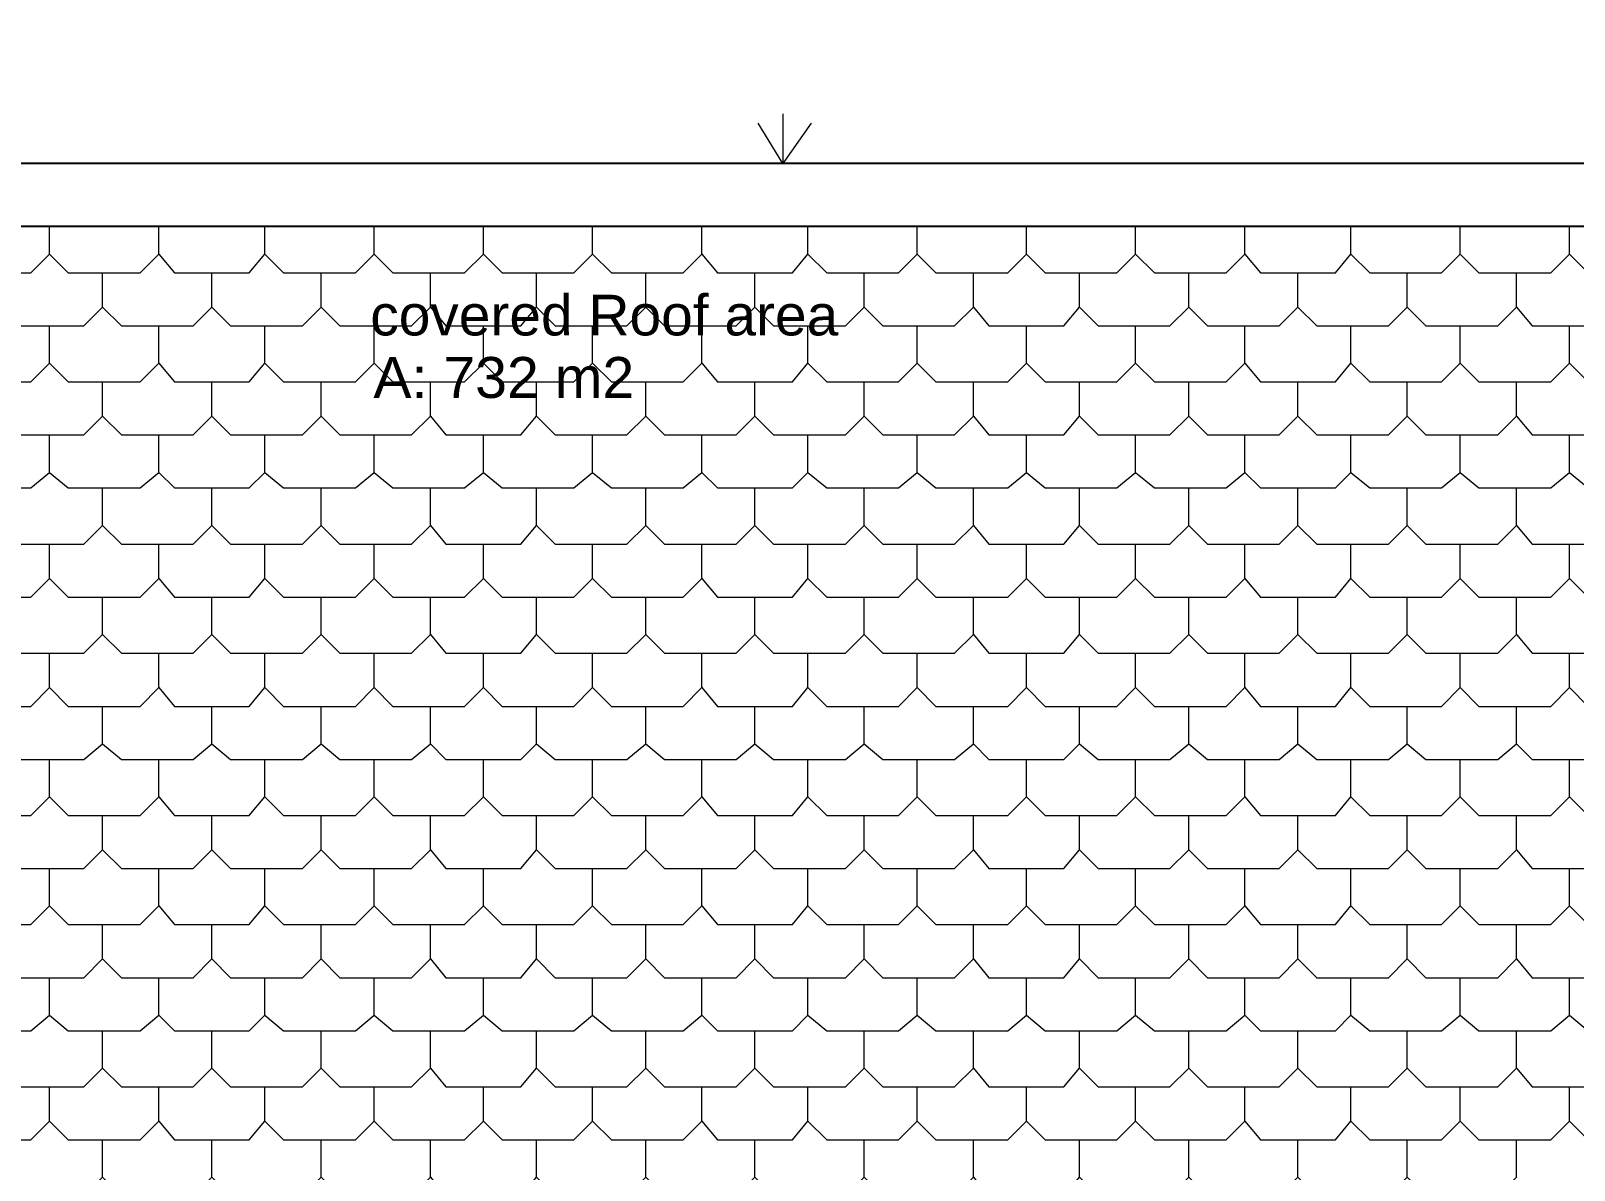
# Model space of a CAD drawing. Header units: millimetres. Extents: x -59 to 47, y 152 to 919.
# Drawn here: x -24.11 to -17.77, y 603.29 to 607.98 of the extents above; entities that cross this region are included whole.
import ezdxf

# ---------------------------------------------------------------- set-up
doc = ezdxf.new("R2010")
doc.units = ezdxf.units.MM
for name, color, linetype in [('PDF_014408$A$walls.inside_Pen_No__4', 7, 'Continuous'), ('PDF_014408$BL-ROOF', 7, 'Continuous'), ('PDF_014408$WA-EXT', 7, 'Continuous'), ('PDF_Text', 7, 'Continuous')]:
    doc.layers.add(name, color=color, linetype=linetype)
doc.styles.add('PDF Arial-BoldMT', font='arial.ttf')

msp = doc.modelspace()

# ---------------------------------------------------------------- linework, layer by layer
at = {"layer": 'PDF_014408$A$walls.inside_Pen_No__4', "lineweight": 25}
msp.add_lwpolyline([(-9.7532, 607.4308), (-32.2818, 607.4308)], dxfattribs=at)
at = {"layer": 'PDF_014408$BL-ROOF', "lineweight": 9}
msp.add_lwpolyline([(-5.2911, 598.7245), (-5.2911, 607.2), (-9.4968, 607.2), (-9.4968, 607.1743), (-32.5383, 607.1743), (-32.5383, 608.1873), (-40.2316, 608.1873), (-49.6944, 598.7245)], close=True, dxfattribs=at)
for points in [[(-21.0239, 607.6359), (-21.0239, 607.4308), (-21.1265, 607.5975)], [(-20.9085, 607.5975), (-21.0239, 607.4308)], [(-24.4859, 607.0589), (-24.409, 606.982), (-24.1141, 606.982), (-24.0371, 607.0589), (-24.0371, 607.1743)], [(-24.0371, 607.0589), (-23.9602, 606.982), (-23.6653, 606.982), (-23.5884, 607.0589), (-23.5884, 607.1743)], [(-23.5884, 607.0589), (-23.5243, 606.982), (-23.2165, 606.982), (-23.1524, 607.0589), (-23.1524, 607.1743)], [(-23.1524, 607.0589), (-23.0755, 606.982), (-22.7806, 606.982), (-22.7036, 607.0589), (-22.7036, 607.1743)], [(-22.7036, 607.0589), (-22.6267, 606.982), (-22.3318, 606.982), (-22.2549, 607.0589), (-22.2549, 607.1743)], [(-22.2549, 607.0589), (-22.1779, 606.982), (-21.883, 606.982), (-21.8061, 607.0589), (-21.8061, 607.1743)], [(-21.8061, 607.0589), (-21.7291, 606.982), (-21.4342, 606.982), (-21.3573, 607.0589), (-21.3573, 607.1743)], [(-21.3573, 607.0589), (-21.2932, 606.982), (-20.9855, 606.982), (-20.9213, 607.0589), (-20.9213, 607.1743)], [(-20.9213, 607.0589), (-20.8444, 606.982), (-20.5495, 606.982), (-20.4726, 607.0589), (-20.4726, 607.1743)], [(-20.4726, 607.0589), (-20.3956, 606.982), (-20.1007, 606.982), (-20.0238, 607.0589), (-20.0238, 607.1743)], [(-20.0238, 607.0589), (-19.9469, 606.982), (-19.6519, 606.982), (-19.575, 607.0589), (-19.575, 607.1743)], [(-19.575, 607.0589), (-19.4981, 606.982), (-19.2032, 606.982), (-19.1262, 607.0589), (-19.1262, 607.1743)], [(-19.1262, 607.0589), (-19.0621, 606.982), (-18.7544, 606.982), (-18.6903, 607.0589), (-18.6903, 607.1743)], [(-18.6903, 607.0589), (-18.6133, 606.982), (-18.3184, 606.982), (-18.2415, 607.0589), (-18.2415, 607.1743)], [(-18.2415, 607.0589), (-18.1646, 606.982), (-17.8697, 606.982), (-17.7927, 607.0589), (-17.7927, 607.1743)], [(-17.7927, 607.0589), (-17.7158, 606.982), (-17.4209, 606.982), (-17.3439, 607.0589), (-17.3439, 607.1743)], [(-24.2679, 606.841), (-24.191, 606.764), (-23.8961, 606.764), (-23.8192, 606.841), (-23.8192, 606.982)], [(-23.8192, 606.841), (-23.7422, 606.764), (-23.4473, 606.764), (-23.3704, 606.841), (-23.3704, 606.982)], [(-23.3704, 606.841), (-23.2935, 606.764), (-22.9985, 606.764), (-22.9216, 606.841), (-22.9216, 606.982)], [(-22.9216, 606.841), (-22.8447, 606.764), (-22.5498, 606.764), (-22.4728, 606.841), (-22.4728, 606.982)], [(-22.4728, 606.841), (-22.4087, 606.764), (-22.101, 606.764), (-22.0369, 606.841), (-22.0369, 606.982)], [(-22.0369, 606.841), (-21.9599, 606.764), (-21.665, 606.764), (-21.5881, 606.841), (-21.5881, 606.982)], [(-21.5881, 606.841), (-21.5112, 606.764), (-21.2163, 606.764), (-21.1393, 606.841), (-21.1393, 606.982)], [(-21.1393, 606.841), (-21.0624, 606.764), (-20.7675, 606.764), (-20.6905, 606.841), (-20.6905, 606.982)], [(-20.6905, 606.841), (-20.6136, 606.764), (-20.3187, 606.764), (-20.2418, 606.841), (-20.2418, 606.982)], [(-20.2418, 606.841), (-20.1777, 606.764), (-19.8699, 606.764), (-19.8058, 606.841), (-19.8058, 606.982)], [(-19.8058, 606.841), (-19.7289, 606.764), (-19.434, 606.764), (-19.357, 606.841), (-19.357, 606.982)], [(-19.357, 606.841), (-19.2801, 606.764), (-18.9852, 606.764), (-18.9083, 606.841), (-18.9083, 606.982)], [(-18.9083, 606.841), (-18.8313, 606.764), (-18.5364, 606.764), (-18.4595, 606.841), (-18.4595, 606.982)], [(-18.4595, 606.841), (-18.3825, 606.764), (-18.0876, 606.764), (-18.0107, 606.841), (-18.0107, 606.982)], [(-18.0107, 606.841), (-17.9466, 606.764), (-17.6389, 606.764), (-17.5747, 606.841), (-17.5747, 606.982)], [(-24.4859, 606.6102), (-24.409, 606.5332), (-24.1141, 606.5332), (-24.0371, 606.6102), (-24.0371, 606.764)], [(-24.0371, 606.6102), (-23.9602, 606.5332), (-23.6653, 606.5332), (-23.5884, 606.6102), (-23.5884, 606.764)], [(-23.5884, 606.6102), (-23.5243, 606.5332), (-23.2165, 606.5332), (-23.1524, 606.6102), (-23.1524, 606.764)], [(-23.1524, 606.6102), (-23.0755, 606.5332), (-22.7806, 606.5332), (-22.7036, 606.6102), (-22.7036, 606.764)], [(-22.7036, 606.6102), (-22.6267, 606.5332), (-22.3318, 606.5332), (-22.2549, 606.6102), (-22.2549, 606.764)], [(-22.2549, 606.6102), (-22.1779, 606.5332), (-21.883, 606.5332), (-21.8061, 606.6102), (-21.8061, 606.764)], [(-21.8061, 606.6102), (-21.7291, 606.5332), (-21.4342, 606.5332), (-21.3573, 606.6102), (-21.3573, 606.764)], [(-21.3573, 606.6102), (-21.2932, 606.5332), (-20.9855, 606.5332), (-20.9213, 606.6102), (-20.9213, 606.764)], [(-20.9213, 606.6102), (-20.8444, 606.5332), (-20.5495, 606.5332), (-20.4726, 606.6102), (-20.4726, 606.764)], [(-20.4726, 606.6102), (-20.3956, 606.5332), (-20.1007, 606.5332), (-20.0238, 606.6102), (-20.0238, 606.764)], [(-20.0238, 606.6102), (-19.9469, 606.5332), (-19.6519, 606.5332), (-19.575, 606.6102), (-19.575, 606.764)], [(-19.575, 606.6102), (-19.4981, 606.5332), (-19.2032, 606.5332), (-19.1262, 606.6102), (-19.1262, 606.764)], [(-19.1262, 606.6102), (-19.0621, 606.5332), (-18.7544, 606.5332), (-18.6903, 606.6102), (-18.6903, 606.764)], [(-18.6903, 606.6102), (-18.6133, 606.5332), (-18.3184, 606.5332), (-18.2415, 606.6102), (-18.2415, 606.764)], [(-18.2415, 606.6102), (-18.1646, 606.5332), (-17.8697, 606.5332), (-17.7927, 606.6102), (-17.7927, 606.764)], [(-17.7927, 606.6102), (-17.7158, 606.5332), (-17.4209, 606.5332), (-17.3439, 606.6102), (-17.3439, 606.764)], [(-24.2679, 606.3922), (-24.191, 606.3152), (-23.8961, 606.3152), (-23.8192, 606.3922), (-23.8192, 606.5332)], [(-23.8192, 606.3922), (-23.7422, 606.3152), (-23.4473, 606.3152), (-23.3704, 606.3922), (-23.3704, 606.5332)], [(-23.3704, 606.3922), (-23.2935, 606.3152), (-22.9985, 606.3152), (-22.9216, 606.3922), (-22.9216, 606.5332)], [(-22.9216, 606.3922), (-22.8447, 606.3152), (-22.5498, 606.3152), (-22.4728, 606.3922), (-22.4728, 606.5332)], [(-22.4728, 606.3922), (-22.4087, 606.3152), (-22.101, 606.3152), (-22.0369, 606.3922), (-22.0369, 606.5332)], [(-22.0369, 606.3922), (-21.9599, 606.3152), (-21.665, 606.3152), (-21.5881, 606.3922), (-21.5881, 606.5332)], [(-21.5881, 606.3922), (-21.5112, 606.3152), (-21.2163, 606.3152), (-21.1393, 606.3922), (-21.1393, 606.5332)], [(-21.1393, 606.3922), (-21.0624, 606.3152), (-20.7675, 606.3152), (-20.6905, 606.3922), (-20.6905, 606.5332)], [(-20.6905, 606.3922), (-20.6136, 606.3152), (-20.3187, 606.3152), (-20.2418, 606.3922), (-20.2418, 606.5332)], [(-20.2418, 606.3922), (-20.1777, 606.3152), (-19.8699, 606.3152), (-19.8058, 606.3922), (-19.8058, 606.5332)], [(-19.8058, 606.3922), (-19.7289, 606.3152), (-19.434, 606.3152), (-19.357, 606.3922), (-19.357, 606.5332)], [(-19.357, 606.3922), (-19.2801, 606.3152), (-18.9852, 606.3152), (-18.9083, 606.3922), (-18.9083, 606.5332)], [(-18.9083, 606.3922), (-18.8313, 606.3152), (-18.5364, 606.3152), (-18.4595, 606.3922), (-18.4595, 606.5332)], [(-18.4595, 606.3922), (-18.3825, 606.3152), (-18.0876, 606.3152), (-18.0107, 606.3922), (-18.0107, 606.5332)], [(-18.0107, 606.3922), (-17.9466, 606.3152), (-17.6389, 606.3152), (-17.5747, 606.3922), (-17.5747, 606.5332)], [(-24.4859, 606.1614), (-24.409, 606.0973), (-24.1141, 606.0973), (-24.0371, 606.1614), (-24.0371, 606.3152)], [(-24.0371, 606.1614), (-23.9602, 606.0973), (-23.6653, 606.0973), (-23.5884, 606.1614), (-23.5884, 606.3152)], [(-23.5884, 606.1614), (-23.5243, 606.0973), (-23.2165, 606.0973), (-23.1524, 606.1614), (-23.1524, 606.3152)], [(-23.1524, 606.1614), (-23.0755, 606.0973), (-22.7806, 606.0973), (-22.7036, 606.1614), (-22.7036, 606.3152)], [(-22.7036, 606.1614), (-22.6267, 606.0973), (-22.3318, 606.0973), (-22.2549, 606.1614), (-22.2549, 606.3152)], [(-22.2549, 606.1614), (-22.1779, 606.0973), (-21.883, 606.0973), (-21.8061, 606.1614), (-21.8061, 606.3152)], [(-21.8061, 606.1614), (-21.7291, 606.0973), (-21.4342, 606.0973), (-21.3573, 606.1614), (-21.3573, 606.3152)], [(-21.3573, 606.1614), (-21.2932, 606.0973), (-20.9855, 606.0973), (-20.9213, 606.1614), (-20.9213, 606.3152)], [(-20.9213, 606.1614), (-20.8444, 606.0973), (-20.5495, 606.0973), (-20.4726, 606.1614), (-20.4726, 606.3152)], [(-20.4726, 606.1614), (-20.3956, 606.0973), (-20.1007, 606.0973), (-20.0238, 606.1614), (-20.0238, 606.3152)], [(-20.0238, 606.1614), (-19.9469, 606.0973), (-19.6519, 606.0973), (-19.575, 606.1614), (-19.575, 606.3152)], [(-19.575, 606.1614), (-19.4981, 606.0973), (-19.2032, 606.0973), (-19.1262, 606.1614), (-19.1262, 606.3152)], [(-19.1262, 606.1614), (-19.0621, 606.0973), (-18.7544, 606.0973), (-18.6903, 606.1614), (-18.6903, 606.3152)], [(-18.6903, 606.1614), (-18.6133, 606.0973), (-18.3184, 606.0973), (-18.2415, 606.1614), (-18.2415, 606.3152)], [(-18.2415, 606.1614), (-18.1646, 606.0973), (-17.8697, 606.0973), (-17.7927, 606.1614), (-17.7927, 606.3152)], [(-17.7927, 606.1614), (-17.7158, 606.0973), (-17.4209, 606.0973), (-17.3439, 606.1614), (-17.3439, 606.3152)], [(-24.2679, 605.9434), (-24.191, 605.8665), (-23.8961, 605.8665), (-23.8192, 605.9434), (-23.8192, 606.0973)], [(-23.8192, 605.9434), (-23.7422, 605.8665), (-23.4473, 605.8665), (-23.3704, 605.9434), (-23.3704, 606.0973)], [(-23.3704, 605.9434), (-23.2935, 605.8665), (-22.9985, 605.8665), (-22.9216, 605.9434), (-22.9216, 606.0973)], [(-22.9216, 605.9434), (-22.8447, 605.8665), (-22.5498, 605.8665), (-22.4728, 605.9434), (-22.4728, 606.0973)], [(-22.4728, 605.9434), (-22.4087, 605.8665), (-22.101, 605.8665), (-22.0369, 605.9434), (-22.0369, 606.0973)], [(-22.0369, 605.9434), (-21.9599, 605.8665), (-21.665, 605.8665), (-21.5881, 605.9434), (-21.5881, 606.0973)], [(-21.5881, 605.9434), (-21.5112, 605.8665), (-21.2163, 605.8665), (-21.1393, 605.9434), (-21.1393, 606.0973)], [(-21.1393, 605.9434), (-21.0624, 605.8665), (-20.7675, 605.8665), (-20.6905, 605.9434), (-20.6905, 606.0973)], [(-20.6905, 605.9434), (-20.6136, 605.8665), (-20.3187, 605.8665), (-20.2418, 605.9434), (-20.2418, 606.0973)], [(-20.2418, 605.9434), (-20.1777, 605.8665), (-19.8699, 605.8665), (-19.8058, 605.9434), (-19.8058, 606.0973)], [(-19.8058, 605.9434), (-19.7289, 605.8665), (-19.434, 605.8665), (-19.357, 605.9434), (-19.357, 606.0973)], [(-19.357, 605.9434), (-19.2801, 605.8665), (-18.9852, 605.8665), (-18.9083, 605.9434), (-18.9083, 606.0973)], [(-18.9083, 605.9434), (-18.8313, 605.8665), (-18.5364, 605.8665), (-18.4595, 605.9434), (-18.4595, 606.0973)], [(-18.4595, 605.9434), (-18.3825, 605.8665), (-18.0876, 605.8665), (-18.0107, 605.9434), (-18.0107, 606.0973)], [(-18.0107, 605.9434), (-17.9466, 605.8665), (-17.6389, 605.8665), (-17.5747, 605.9434), (-17.5747, 606.0973)], [(-24.4859, 605.7254), (-24.409, 605.6485), (-24.1141, 605.6485), (-24.0371, 605.7254), (-24.0371, 605.8665)], [(-24.0371, 605.7254), (-23.9602, 605.6485), (-23.6653, 605.6485), (-23.5884, 605.7254), (-23.5884, 605.8665)], [(-23.5884, 605.7254), (-23.5243, 605.6485), (-23.2165, 605.6485), (-23.1524, 605.7254), (-23.1524, 605.8665)], [(-23.1524, 605.7254), (-23.0755, 605.6485), (-22.7806, 605.6485), (-22.7036, 605.7254), (-22.7036, 605.8665)], [(-22.7036, 605.7254), (-22.6267, 605.6485), (-22.3318, 605.6485), (-22.2549, 605.7254), (-22.2549, 605.8665)], [(-22.2549, 605.7254), (-22.1779, 605.6485), (-21.883, 605.6485), (-21.8061, 605.7254), (-21.8061, 605.8665)], [(-21.8061, 605.7254), (-21.7291, 605.6485), (-21.4342, 605.6485), (-21.3573, 605.7254), (-21.3573, 605.8665)], [(-21.3573, 605.7254), (-21.2932, 605.6485), (-20.9855, 605.6485), (-20.9213, 605.7254), (-20.9213, 605.8665)], [(-20.9213, 605.7254), (-20.8444, 605.6485), (-20.5495, 605.6485), (-20.4726, 605.7254), (-20.4726, 605.8665)], [(-20.4726, 605.7254), (-20.3956, 605.6485), (-20.1007, 605.6485), (-20.0238, 605.7254), (-20.0238, 605.8665)], [(-20.0238, 605.7254), (-19.9469, 605.6485), (-19.6519, 605.6485), (-19.575, 605.7254), (-19.575, 605.8665)], [(-19.575, 605.7254), (-19.4981, 605.6485), (-19.2032, 605.6485), (-19.1262, 605.7254), (-19.1262, 605.8665)], [(-19.1262, 605.7254), (-19.0621, 605.6485), (-18.7544, 605.6485), (-18.6903, 605.7254), (-18.6903, 605.8665)], [(-18.6903, 605.7254), (-18.6133, 605.6485), (-18.3184, 605.6485), (-18.2415, 605.7254), (-18.2415, 605.8665)], [(-18.2415, 605.7254), (-18.1646, 605.6485), (-17.8697, 605.6485), (-17.7927, 605.7254), (-17.7927, 605.8665)], [(-17.7927, 605.7254), (-17.7158, 605.6485), (-17.4209, 605.6485), (-17.3439, 605.7254), (-17.3439, 605.8665)], [(-24.2679, 605.4946), (-24.191, 605.4177), (-23.8961, 605.4177), (-23.8192, 605.4946), (-23.8192, 605.6485)], [(-23.8192, 605.4946), (-23.7422, 605.4177), (-23.4473, 605.4177), (-23.3704, 605.4946), (-23.3704, 605.6485)], [(-23.3704, 605.4946), (-23.2935, 605.4177), (-22.9985, 605.4177), (-22.9216, 605.4946), (-22.9216, 605.6485)], [(-22.9216, 605.4946), (-22.8447, 605.4177), (-22.5498, 605.4177), (-22.4728, 605.4946), (-22.4728, 605.6485)], [(-22.4728, 605.4946), (-22.4087, 605.4177), (-22.101, 605.4177), (-22.0369, 605.4946), (-22.0369, 605.6485)], [(-22.0369, 605.4946), (-21.9599, 605.4177), (-21.665, 605.4177), (-21.5881, 605.4946), (-21.5881, 605.6485)], [(-21.5881, 605.4946), (-21.5112, 605.4177), (-21.2163, 605.4177), (-21.1393, 605.4946), (-21.1393, 605.6485)], [(-21.1393, 605.4946), (-21.0624, 605.4177), (-20.7675, 605.4177), (-20.6905, 605.4946), (-20.6905, 605.6485)], [(-20.6905, 605.4946), (-20.6136, 605.4177), (-20.3187, 605.4177), (-20.2418, 605.4946), (-20.2418, 605.6485)], [(-20.2418, 605.4946), (-20.1777, 605.4177), (-19.8699, 605.4177), (-19.8058, 605.4946), (-19.8058, 605.6485)], [(-19.8058, 605.4946), (-19.7289, 605.4177), (-19.434, 605.4177), (-19.357, 605.4946), (-19.357, 605.6485)], [(-19.357, 605.4946), (-19.2801, 605.4177), (-18.9852, 605.4177), (-18.9083, 605.4946), (-18.9083, 605.6485)], [(-18.9083, 605.4946), (-18.8313, 605.4177), (-18.5364, 605.4177), (-18.4595, 605.4946), (-18.4595, 605.6485)], [(-18.4595, 605.4946), (-18.3825, 605.4177), (-18.0876, 605.4177), (-18.0107, 605.4946), (-18.0107, 605.6485)], [(-18.0107, 605.4946), (-17.9466, 605.4177), (-17.6389, 605.4177), (-17.5747, 605.4946), (-17.5747, 605.6485)], [(-24.4859, 605.2766), (-24.409, 605.1997), (-24.1141, 605.1997), (-24.0371, 605.2766), (-24.0371, 605.4177)], [(-24.0371, 605.2766), (-23.9602, 605.1997), (-23.6653, 605.1997), (-23.5884, 605.2766), (-23.5884, 605.4177)], [(-23.5884, 605.2766), (-23.5243, 605.1997), (-23.2165, 605.1997), (-23.1524, 605.2766), (-23.1524, 605.4177)], [(-23.1524, 605.2766), (-23.0755, 605.1997), (-22.7806, 605.1997), (-22.7036, 605.2766), (-22.7036, 605.4177)], [(-22.7036, 605.2766), (-22.6267, 605.1997), (-22.3318, 605.1997), (-22.2549, 605.2766), (-22.2549, 605.4177)], [(-22.2549, 605.2766), (-22.1779, 605.1997), (-21.883, 605.1997), (-21.8061, 605.2766), (-21.8061, 605.4177)], [(-21.8061, 605.2766), (-21.7291, 605.1997), (-21.4342, 605.1997), (-21.3573, 605.2766), (-21.3573, 605.4177)], [(-21.3573, 605.2766), (-21.2932, 605.1997), (-20.9855, 605.1997), (-20.9213, 605.2766), (-20.9213, 605.4177)], [(-20.9213, 605.2766), (-20.8444, 605.1997), (-20.5495, 605.1997), (-20.4726, 605.2766), (-20.4726, 605.4177)], [(-20.4726, 605.2766), (-20.3956, 605.1997), (-20.1007, 605.1997), (-20.0238, 605.2766), (-20.0238, 605.4177)], [(-20.0238, 605.2766), (-19.9469, 605.1997), (-19.6519, 605.1997), (-19.575, 605.2766), (-19.575, 605.4177)], [(-19.575, 605.2766), (-19.4981, 605.1997), (-19.2032, 605.1997), (-19.1262, 605.2766), (-19.1262, 605.4177)], [(-19.1262, 605.2766), (-19.0621, 605.1997), (-18.7544, 605.1997), (-18.6903, 605.2766), (-18.6903, 605.4177)], [(-18.6903, 605.2766), (-18.6133, 605.1997), (-18.3184, 605.1997), (-18.2415, 605.2766), (-18.2415, 605.4177)], [(-18.2415, 605.2766), (-18.1646, 605.1997), (-17.8697, 605.1997), (-17.7927, 605.2766), (-17.7927, 605.4177)], [(-17.7927, 605.2766), (-17.7158, 605.1997), (-17.4209, 605.1997), (-17.3439, 605.2766), (-17.3439, 605.4177)], [(-24.2679, 605.0458), (-24.191, 604.9817), (-23.8961, 604.9817), (-23.8192, 605.0458), (-23.8192, 605.1997)], [(-23.8192, 605.0458), (-23.7422, 604.9817), (-23.4473, 604.9817), (-23.3704, 605.0458), (-23.3704, 605.1997)], [(-23.3704, 605.0458), (-23.2935, 604.9817), (-22.9985, 604.9817), (-22.9216, 605.0458), (-22.9216, 605.1997)], [(-22.9216, 605.0458), (-22.8447, 604.9817), (-22.5498, 604.9817), (-22.4728, 605.0458), (-22.4728, 605.1997)], [(-22.4728, 605.0458), (-22.4087, 604.9817), (-22.101, 604.9817), (-22.0369, 605.0458), (-22.0369, 605.1997)], [(-22.0369, 605.0458), (-21.9599, 604.9817), (-21.665, 604.9817), (-21.5881, 605.0458), (-21.5881, 605.1997)], [(-21.5881, 605.0458), (-21.5112, 604.9817), (-21.2163, 604.9817), (-21.1393, 605.0458), (-21.1393, 605.1997)], [(-21.1393, 605.0458), (-21.0624, 604.9817), (-20.7675, 604.9817), (-20.6905, 605.0458), (-20.6905, 605.1997)], [(-20.6905, 605.0458), (-20.6136, 604.9817), (-20.3187, 604.9817), (-20.2418, 605.0458), (-20.2418, 605.1997)], [(-20.2418, 605.0458), (-20.1777, 604.9817), (-19.8699, 604.9817), (-19.8058, 605.0458), (-19.8058, 605.1997)], [(-19.8058, 605.0458), (-19.7289, 604.9817), (-19.434, 604.9817), (-19.357, 605.0458), (-19.357, 605.1997)], [(-19.357, 605.0458), (-19.2801, 604.9817), (-18.9852, 604.9817), (-18.9083, 605.0458), (-18.9083, 605.1997)], [(-18.9083, 605.0458), (-18.8313, 604.9817), (-18.5364, 604.9817), (-18.4595, 605.0458), (-18.4595, 605.1997)], [(-18.4595, 605.0458), (-18.3825, 604.9817), (-18.0876, 604.9817), (-18.0107, 605.0458), (-18.0107, 605.1997)], [(-18.0107, 605.0458), (-17.9466, 604.9817), (-17.6389, 604.9817), (-17.5747, 605.0458), (-17.5747, 605.1997)], [(-24.4859, 604.8279), (-24.409, 604.7509), (-24.1141, 604.7509), (-24.0371, 604.8279), (-24.0371, 604.9817)], [(-24.0371, 604.8279), (-23.9602, 604.7509), (-23.6653, 604.7509), (-23.5884, 604.8279), (-23.5884, 604.9817)], [(-23.5884, 604.8279), (-23.5243, 604.7509), (-23.2165, 604.7509), (-23.1524, 604.8279), (-23.1524, 604.9817)], [(-23.1524, 604.8279), (-23.0755, 604.7509), (-22.7806, 604.7509), (-22.7036, 604.8279), (-22.7036, 604.9817)], [(-22.7036, 604.8279), (-22.6267, 604.7509), (-22.3318, 604.7509), (-22.2549, 604.8279), (-22.2549, 604.9817)], [(-22.2549, 604.8279), (-22.1779, 604.7509), (-21.883, 604.7509), (-21.8061, 604.8279), (-21.8061, 604.9817)], [(-21.8061, 604.8279), (-21.7291, 604.7509), (-21.4342, 604.7509), (-21.3573, 604.8279), (-21.3573, 604.9817)], [(-21.3573, 604.8279), (-21.2932, 604.7509), (-20.9855, 604.7509), (-20.9213, 604.8279), (-20.9213, 604.9817)], [(-20.9213, 604.8279), (-20.8444, 604.7509), (-20.5495, 604.7509), (-20.4726, 604.8279), (-20.4726, 604.9817)], [(-20.4726, 604.8279), (-20.3956, 604.7509), (-20.1007, 604.7509), (-20.0238, 604.8279), (-20.0238, 604.9817)], [(-20.0238, 604.8279), (-19.9469, 604.7509), (-19.6519, 604.7509), (-19.575, 604.8279), (-19.575, 604.9817)], [(-19.575, 604.8279), (-19.4981, 604.7509), (-19.2032, 604.7509), (-19.1262, 604.8279), (-19.1262, 604.9817)], [(-19.1262, 604.8279), (-19.0621, 604.7509), (-18.7544, 604.7509), (-18.6903, 604.8279), (-18.6903, 604.9817)], [(-18.6903, 604.8279), (-18.6133, 604.7509), (-18.3184, 604.7509), (-18.2415, 604.8279), (-18.2415, 604.9817)], [(-18.2415, 604.8279), (-18.1646, 604.7509), (-17.8697, 604.7509), (-17.7927, 604.8279), (-17.7927, 604.9817)], [(-17.7927, 604.8279), (-17.7158, 604.7509), (-17.4209, 604.7509), (-17.3439, 604.8279), (-17.3439, 604.9817)], [(-24.2679, 604.6099), (-24.191, 604.533), (-23.8961, 604.533), (-23.8192, 604.6099), (-23.8192, 604.7509)], [(-23.8192, 604.6099), (-23.7422, 604.533), (-23.4473, 604.533), (-23.3704, 604.6099), (-23.3704, 604.7509)], [(-23.3704, 604.6099), (-23.2935, 604.533), (-22.9985, 604.533), (-22.9216, 604.6099), (-22.9216, 604.7509)], [(-22.9216, 604.6099), (-22.8447, 604.533), (-22.5498, 604.533), (-22.4728, 604.6099), (-22.4728, 604.7509)], [(-22.4728, 604.6099), (-22.4087, 604.533), (-22.101, 604.533), (-22.0369, 604.6099), (-22.0369, 604.7509)], [(-22.0369, 604.6099), (-21.9599, 604.533), (-21.665, 604.533), (-21.5881, 604.6099), (-21.5881, 604.7509)], [(-21.5881, 604.6099), (-21.5112, 604.533), (-21.2163, 604.533), (-21.1393, 604.6099), (-21.1393, 604.7509)], [(-21.1393, 604.6099), (-21.0624, 604.533), (-20.7675, 604.533), (-20.6905, 604.6099), (-20.6905, 604.7509)], [(-20.6905, 604.6099), (-20.6136, 604.533), (-20.3187, 604.533), (-20.2418, 604.6099), (-20.2418, 604.7509)], [(-20.2418, 604.6099), (-20.1777, 604.533), (-19.8699, 604.533), (-19.8058, 604.6099), (-19.8058, 604.7509)], [(-19.8058, 604.6099), (-19.7289, 604.533), (-19.434, 604.533), (-19.357, 604.6099), (-19.357, 604.7509)], [(-19.357, 604.6099), (-19.2801, 604.533), (-18.9852, 604.533), (-18.9083, 604.6099), (-18.9083, 604.7509)], [(-18.9083, 604.6099), (-18.8313, 604.533), (-18.5364, 604.533), (-18.4595, 604.6099), (-18.4595, 604.7509)], [(-18.4595, 604.6099), (-18.3825, 604.533), (-18.0876, 604.533), (-18.0107, 604.6099), (-18.0107, 604.7509)], [(-18.0107, 604.6099), (-17.9466, 604.533), (-17.6389, 604.533), (-17.5747, 604.6099), (-17.5747, 604.7509)], [(-24.4859, 604.3791), (-24.409, 604.3022), (-24.1141, 604.3022), (-24.0371, 604.3791), (-24.0371, 604.533)], [(-24.0371, 604.3791), (-23.9602, 604.3022), (-23.6653, 604.3022), (-23.5884, 604.3791), (-23.5884, 604.533)], [(-23.5884, 604.3791), (-23.5243, 604.3022), (-23.2165, 604.3022), (-23.1524, 604.3791), (-23.1524, 604.533)], [(-23.1524, 604.3791), (-23.0755, 604.3022), (-22.7806, 604.3022), (-22.7036, 604.3791), (-22.7036, 604.533)], [(-22.7036, 604.3791), (-22.6267, 604.3022), (-22.3318, 604.3022), (-22.2549, 604.3791), (-22.2549, 604.533)], [(-22.2549, 604.3791), (-22.1779, 604.3022), (-21.883, 604.3022), (-21.8061, 604.3791), (-21.8061, 604.533)], [(-21.8061, 604.3791), (-21.7291, 604.3022), (-21.4342, 604.3022), (-21.3573, 604.3791), (-21.3573, 604.533)], [(-21.3573, 604.3791), (-21.2932, 604.3022), (-20.9855, 604.3022), (-20.9213, 604.3791), (-20.9213, 604.533)], [(-20.9213, 604.3791), (-20.8444, 604.3022), (-20.5495, 604.3022), (-20.4726, 604.3791), (-20.4726, 604.533)], [(-20.4726, 604.3791), (-20.3956, 604.3022), (-20.1007, 604.3022), (-20.0238, 604.3791), (-20.0238, 604.533)], [(-20.0238, 604.3791), (-19.9469, 604.3022), (-19.6519, 604.3022), (-19.575, 604.3791), (-19.575, 604.533)], [(-19.575, 604.3791), (-19.4981, 604.3022), (-19.2032, 604.3022), (-19.1262, 604.3791), (-19.1262, 604.533)], [(-19.1262, 604.3791), (-19.0621, 604.3022), (-18.7544, 604.3022), (-18.6903, 604.3791), (-18.6903, 604.533)], [(-18.6903, 604.3791), (-18.6133, 604.3022), (-18.3184, 604.3022), (-18.2415, 604.3791), (-18.2415, 604.533)], [(-18.2415, 604.3791), (-18.1646, 604.3022), (-17.8697, 604.3022), (-17.7927, 604.3791), (-17.7927, 604.533)], [(-17.7927, 604.3791), (-17.7158, 604.3022), (-17.4209, 604.3022), (-17.3439, 604.3791), (-17.3439, 604.533)], [(-24.2679, 604.1611), (-24.191, 604.0842), (-23.8961, 604.0842), (-23.8192, 604.1611), (-23.8192, 604.3022)], [(-23.8192, 604.1611), (-23.7422, 604.0842), (-23.4473, 604.0842), (-23.3704, 604.1611), (-23.3704, 604.3022)], [(-23.3704, 604.1611), (-23.2935, 604.0842), (-22.9985, 604.0842), (-22.9216, 604.1611), (-22.9216, 604.3022)], [(-22.9216, 604.1611), (-22.8447, 604.0842), (-22.5498, 604.0842), (-22.4728, 604.1611), (-22.4728, 604.3022)], [(-22.4728, 604.1611), (-22.4087, 604.0842), (-22.101, 604.0842), (-22.0369, 604.1611), (-22.0369, 604.3022)], [(-22.0369, 604.1611), (-21.9599, 604.0842), (-21.665, 604.0842), (-21.5881, 604.1611), (-21.5881, 604.3022)], [(-21.5881, 604.1611), (-21.5112, 604.0842), (-21.2163, 604.0842), (-21.1393, 604.1611), (-21.1393, 604.3022)], [(-21.1393, 604.1611), (-21.0624, 604.0842), (-20.7675, 604.0842), (-20.6905, 604.1611), (-20.6905, 604.3022)], [(-20.6905, 604.1611), (-20.6136, 604.0842), (-20.3187, 604.0842), (-20.2418, 604.1611), (-20.2418, 604.3022)], [(-20.2418, 604.1611), (-20.1777, 604.0842), (-19.8699, 604.0842), (-19.8058, 604.1611), (-19.8058, 604.3022)], [(-19.8058, 604.1611), (-19.7289, 604.0842), (-19.434, 604.0842), (-19.357, 604.1611), (-19.357, 604.3022)], [(-19.357, 604.1611), (-19.2801, 604.0842), (-18.9852, 604.0842), (-18.9083, 604.1611), (-18.9083, 604.3022)], [(-18.9083, 604.1611), (-18.8313, 604.0842), (-18.5364, 604.0842), (-18.4595, 604.1611), (-18.4595, 604.3022)], [(-18.4595, 604.1611), (-18.3825, 604.0842), (-18.0876, 604.0842), (-18.0107, 604.1611), (-18.0107, 604.3022)], [(-18.0107, 604.1611), (-17.9466, 604.0842), (-17.6389, 604.0842), (-17.5747, 604.1611), (-17.5747, 604.3022)], [(-24.4859, 603.9303), (-24.409, 603.8662), (-24.1141, 603.8662), (-24.0371, 603.9303), (-24.0371, 604.0842)], [(-24.0371, 603.9303), (-23.9602, 603.8662), (-23.6653, 603.8662), (-23.5884, 603.9303), (-23.5884, 604.0842)], [(-23.5884, 603.9303), (-23.5243, 603.8662), (-23.2165, 603.8662), (-23.1524, 603.9303), (-23.1524, 604.0842)], [(-23.1524, 603.9303), (-23.0755, 603.8662), (-22.7806, 603.8662), (-22.7036, 603.9303), (-22.7036, 604.0842)], [(-22.7036, 603.9303), (-22.6267, 603.8662), (-22.3318, 603.8662), (-22.2549, 603.9303), (-22.2549, 604.0842)], [(-22.2549, 603.9303), (-22.1779, 603.8662), (-21.883, 603.8662), (-21.8061, 603.9303), (-21.8061, 604.0842)], [(-21.8061, 603.9303), (-21.7291, 603.8662), (-21.4342, 603.8662), (-21.3573, 603.9303), (-21.3573, 604.0842)], [(-21.3573, 603.9303), (-21.2932, 603.8662), (-20.9855, 603.8662), (-20.9213, 603.9303), (-20.9213, 604.0842)], [(-20.9213, 603.9303), (-20.8444, 603.8662), (-20.5495, 603.8662), (-20.4726, 603.9303), (-20.4726, 604.0842)], [(-20.4726, 603.9303), (-20.3956, 603.8662), (-20.1007, 603.8662), (-20.0238, 603.9303), (-20.0238, 604.0842)], [(-20.0238, 603.9303), (-19.9469, 603.8662), (-19.6519, 603.8662), (-19.575, 603.9303), (-19.575, 604.0842)], [(-19.575, 603.9303), (-19.4981, 603.8662), (-19.2032, 603.8662), (-19.1262, 603.9303), (-19.1262, 604.0842)], [(-19.1262, 603.9303), (-19.0621, 603.8662), (-18.7544, 603.8662), (-18.6903, 603.9303), (-18.6903, 604.0842)], [(-18.6903, 603.9303), (-18.6133, 603.8662), (-18.3184, 603.8662), (-18.2415, 603.9303), (-18.2415, 604.0842)], [(-18.2415, 603.9303), (-18.1646, 603.8662), (-17.8697, 603.8662), (-17.7927, 603.9303), (-17.7927, 604.0842)], [(-17.7927, 603.9303), (-17.7158, 603.8662), (-17.4209, 603.8662), (-17.3439, 603.9303), (-17.3439, 604.0842)], [(-24.2679, 603.7123), (-24.191, 603.6354), (-23.8961, 603.6354), (-23.8192, 603.7123), (-23.8192, 603.8662)], [(-23.8192, 603.7123), (-23.7422, 603.6354), (-23.4473, 603.6354), (-23.3704, 603.7123), (-23.3704, 603.8662)], [(-23.3704, 603.7123), (-23.2935, 603.6354), (-22.9985, 603.6354), (-22.9216, 603.7123), (-22.9216, 603.8662)], [(-22.9216, 603.7123), (-22.8447, 603.6354), (-22.5498, 603.6354), (-22.4728, 603.7123), (-22.4728, 603.8662)], [(-22.4728, 603.7123), (-22.4087, 603.6354), (-22.101, 603.6354), (-22.0369, 603.7123), (-22.0369, 603.8662)], [(-22.0369, 603.7123), (-21.9599, 603.6354), (-21.665, 603.6354), (-21.5881, 603.7123), (-21.5881, 603.8662)], [(-21.5881, 603.7123), (-21.5112, 603.6354), (-21.2163, 603.6354), (-21.1393, 603.7123), (-21.1393, 603.8662)], [(-21.1393, 603.7123), (-21.0624, 603.6354), (-20.7675, 603.6354), (-20.6905, 603.7123), (-20.6905, 603.8662)], [(-20.6905, 603.7123), (-20.6136, 603.6354), (-20.3187, 603.6354), (-20.2418, 603.7123), (-20.2418, 603.8662)], [(-20.2418, 603.7123), (-20.1777, 603.6354), (-19.8699, 603.6354), (-19.8058, 603.7123), (-19.8058, 603.8662)], [(-19.8058, 603.7123), (-19.7289, 603.6354), (-19.434, 603.6354), (-19.357, 603.7123), (-19.357, 603.8662)], [(-19.357, 603.7123), (-19.2801, 603.6354), (-18.9852, 603.6354), (-18.9083, 603.7123), (-18.9083, 603.8662)], [(-18.9083, 603.7123), (-18.8313, 603.6354), (-18.5364, 603.6354), (-18.4595, 603.7123), (-18.4595, 603.8662)], [(-18.4595, 603.7123), (-18.3825, 603.6354), (-18.0876, 603.6354), (-18.0107, 603.7123), (-18.0107, 603.8662)], [(-18.0107, 603.7123), (-17.9466, 603.6354), (-17.6389, 603.6354), (-17.5747, 603.7123), (-17.5747, 603.8662)], [(-24.4859, 603.4944), (-24.409, 603.4174), (-24.1141, 603.4174), (-24.0371, 603.4944), (-24.0371, 603.6354)], [(-24.0371, 603.4944), (-23.9602, 603.4174), (-23.6653, 603.4174), (-23.5884, 603.4944), (-23.5884, 603.6354)], [(-23.5884, 603.4944), (-23.5243, 603.4174), (-23.2165, 603.4174), (-23.1524, 603.4944), (-23.1524, 603.6354)], [(-23.1524, 603.4944), (-23.0755, 603.4174), (-22.7806, 603.4174), (-22.7036, 603.4944), (-22.7036, 603.6354)], [(-22.7036, 603.4944), (-22.6267, 603.4174), (-22.3318, 603.4174), (-22.2549, 603.4944), (-22.2549, 603.6354)], [(-22.2549, 603.4944), (-22.1779, 603.4174), (-21.883, 603.4174), (-21.8061, 603.4944), (-21.8061, 603.6354)], [(-21.8061, 603.4944), (-21.7291, 603.4174), (-21.4342, 603.4174), (-21.3573, 603.4944), (-21.3573, 603.6354)], [(-21.3573, 603.4944), (-21.2932, 603.4174), (-20.9855, 603.4174), (-20.9213, 603.4944), (-20.9213, 603.6354)], [(-20.9213, 603.4944), (-20.8444, 603.4174), (-20.5495, 603.4174), (-20.4726, 603.4944), (-20.4726, 603.6354)], [(-20.4726, 603.4944), (-20.3956, 603.4174), (-20.1007, 603.4174), (-20.0238, 603.4944), (-20.0238, 603.6354)], [(-20.0238, 603.4944), (-19.9469, 603.4174), (-19.6519, 603.4174), (-19.575, 603.4944), (-19.575, 603.6354)], [(-19.575, 603.4944), (-19.4981, 603.4174), (-19.2032, 603.4174), (-19.1262, 603.4944), (-19.1262, 603.6354)], [(-19.1262, 603.4944), (-19.0621, 603.4174), (-18.7544, 603.4174), (-18.6903, 603.4944), (-18.6903, 603.6354)], [(-18.6903, 603.4944), (-18.6133, 603.4174), (-18.3184, 603.4174), (-18.2415, 603.4944), (-18.2415, 603.6354)], [(-18.2415, 603.4944), (-18.1646, 603.4174), (-17.8697, 603.4174), (-17.7927, 603.4944), (-17.7927, 603.6354)], [(-17.7927, 603.4944), (-17.7158, 603.4174), (-17.4209, 603.4174), (-17.3439, 603.4944), (-17.3439, 603.6354)], [(-24.2679, 603.2636), (-24.191, 603.1866), (-23.8961, 603.1866), (-23.8192, 603.2636), (-23.8192, 603.4174)], [(-23.8192, 603.2636), (-23.7422, 603.1866), (-23.4473, 603.1866), (-23.3704, 603.2636), (-23.3704, 603.4174)], [(-23.3704, 603.2636), (-23.2935, 603.1866), (-22.9985, 603.1866), (-22.9216, 603.2636), (-22.9216, 603.4174)], [(-22.9216, 603.2636), (-22.8447, 603.1866), (-22.5498, 603.1866), (-22.4728, 603.2636), (-22.4728, 603.4174)], [(-22.4728, 603.2636), (-22.4087, 603.1866), (-22.101, 603.1866), (-22.0369, 603.2636), (-22.0369, 603.4174)], [(-22.0369, 603.2636), (-21.9599, 603.1866), (-21.665, 603.1866), (-21.5881, 603.2636), (-21.5881, 603.4174)], [(-21.5881, 603.2636), (-21.5112, 603.1866), (-21.2163, 603.1866), (-21.1393, 603.2636), (-21.1393, 603.4174)], [(-21.1393, 603.2636), (-21.0624, 603.1866), (-20.7675, 603.1866), (-20.6905, 603.2636), (-20.6905, 603.4174)], [(-20.6905, 603.2636), (-20.6136, 603.1866), (-20.3187, 603.1866), (-20.2418, 603.2636), (-20.2418, 603.4174)], [(-20.2418, 603.2636), (-20.1777, 603.1866), (-19.8699, 603.1866), (-19.8058, 603.2636), (-19.8058, 603.4174)], [(-19.8058, 603.2636), (-19.7289, 603.1866), (-19.434, 603.1866), (-19.357, 603.2636), (-19.357, 603.4174)], [(-19.357, 603.2636), (-19.2801, 603.1866), (-18.9852, 603.1866), (-18.9083, 603.2636), (-18.9083, 603.4174)], [(-18.9083, 603.2636), (-18.8313, 603.1866), (-18.5364, 603.1866), (-18.4595, 603.2636), (-18.4595, 603.4174)], [(-18.4595, 603.2636), (-18.3825, 603.1866), (-18.0876, 603.1866), (-18.0107, 603.2636), (-18.0107, 603.4174)]]:
    msp.add_lwpolyline(points, dxfattribs=at)
at = {"layer": 'PDF_014408$WA-EXT', "lineweight": 25}
msp.add_lwpolyline([(-9.4968, 607.9693), (-9.7532, 607.9693), (-9.7532, 607.4308), (-32.2818, 607.4308), (-32.5383, 607.1743), (-9.4968, 607.1743)], close=True, dxfattribs=at)

# ---------------------------------------------------------------- texts
at = {"layer": 'PDF_Text', "attachment_point": 4, "style": 'PDF Arial-BoldMT'}
for s, insert, char_height in [('covered Roof area', (-22.7196, 606.8069), 0.16732), ('A: 732 m2', (-22.7068, 606.5505), 0.1683)]:
    msp.add_mtext(s, dxfattribs=dict(at, insert=insert, char_height=char_height))

doc.saveas('drawing.dxf')
